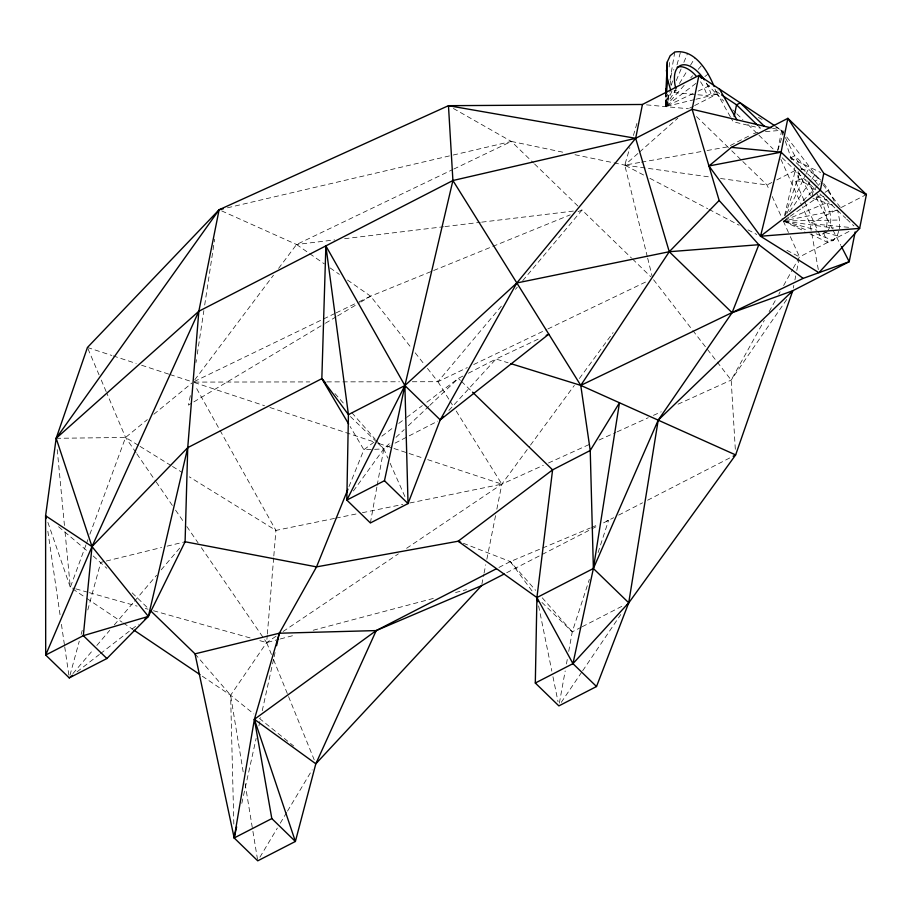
<?xml version="1.0" encoding="UTF-8"?>
<svg xmlns="http://www.w3.org/2000/svg" width="912" height="912" viewBox="0 0 912 912"><rect width="100%" height="100%" fill="white"/><g stroke="black" fill="none" stroke-linecap="round" stroke-linejoin="round"><path stroke-width="0.68" stroke-dasharray="4.56 3.42" d="M839.393 228.855L839.53 220.031L837.649 210.079L784.651 220.67M694.534 99.59L665.452 106.624L665.794 93.97M693.154 93.491L665.452 106.624L665.977 94.039M695.867 83.425L665.452 106.624L666.341 95.293M271.457 654.44L266.646 642.584L267.227 635.482M267.353 634.057L273.703 557.38M273.817 555.967L275.926 530.408L195.122 385.81M684.171 85.318L665.452 106.624L666.501 95.304M669.134 66.998L669.659 61.332M196.012 362.486L196.433 359.681M197.288 354.073L203.855 310.639M204.698 305.03L214.662 239.172M676.499 88.384L665.452 106.624L667.607 94.027M670.001 80.017L674.789 52.018M370.386 522.952L376.952 486.632M377.203 485.241L383.77 448.921L390.917 442.16M559.375 703.084L565.189 670.958M566.443 663.982L567.458 658.396M568.723 651.407L572.257 631.856L589.334 579.428M190.346 395.637L188.453 405.11L324.159 323.965M481.844 584.261L483.793 574.526M484.067 573.135L485.731 564.79M486.848 559.227L495.74 514.733M496.846 509.17L501.851 484.147L529.655 446.253M777.697 150.32L781.687 130.336L775.781 126.415M793.28 288.055L793.828 285.353M794.911 279.938L795.72 275.869M796.803 270.465L798.969 259.635M811.942 196.661L813.766 187.553M241.805 803.369L256.147 738.355M258.894 725.906L260.718 717.607M262.246 710.687L273.839 658.122M274.147 656.743L275.059 652.593M784.548 215.494L795.23 170.453L794.329 167.785M69.996 675.176L79.264 641.204M81.111 634.41L82.228 630.329M87.791 609.946L100.765 562.385L104.903 561.37M671.95 90.995L665.452 106.624L669.556 91.747M671.426 84.987L672.543 80.929M677.035 64.695L680.762 51.175M647.326 256.751L624.766 165.118L629.873 147.607M633.407 135.478L637.328 122.003M809.947 233.825L827.731 242.398L833.249 240.494L837.239 235.855L838.675 231.181M665.452 106.624L670.662 89.957M777.845 150.32L784.525 128.991M598.09 552.547L608.6 520.285L603.368 522.485M785.072 215.631L799.596 173.029M85.967 544.874L70.315 587.317L74.408 588.468M86.458 543.552L87.917 539.573M89.878 534.261L125.582 437.452L147.345 419.588M348.988 486.609L363.888 449.764L374 442.115M676.282 80.575L681.15 68.845M683.863 62.335L687.659 53.215M786.919 213.385L805.262 175.537M805.877 174.272L807.713 170.487L814.929 174.716L822.077 181.385M735.311 449.274L731.173 380.076L764.302 320.374M769.135 311.665L776.032 299.216M778.802 294.245L780.182 291.76M783.625 285.536L792.608 269.371M793.292 268.117L799.505 256.922L851.056 230.405M259.92 857.189L277.351 828.073M280.246 823.228L286.778 812.307M287.508 811.099L312.189 769.853M679.44 83.516L687.545 70.133M690.487 65.265L694.91 57.969M561.256 702.365L581.89 671.916M582.688 670.742L620.776 614.517M276.051 636.245L266.646 642.584L230.611 695.24L233.86 825.235M789.587 211.709L810.973 180.496M811.771 179.345L814.929 174.716M678.049 404.187L731.173 380.076L787.147 298.885M353.389 490.987L383.77 448.921L390.04 445.694M530.499 445.102L574.332 385.411M579.382 378.514L613.092 332.595M194.758 379.825L273.463 275.207M278.593 268.39L296.56 244.507L452.534 169.655M412.304 381.752L437.931 381.706L502.683 304.562M515.451 289.355L517.275 287.177M522.747 280.657L582.027 210.034L631.503 258.05M72.937 673.569L93.161 649.8M96.832 645.479L109.702 630.352M114.296 624.948L133.608 602.262M134.531 601.19L156.59 575.255M161.185 569.852L180.496 547.166M690.726 77.862L692.596 75.73M698.216 69.335L701.966 65.083M448.886 410.434L495.991 359.02L541.067 337.805M803.164 200.663L817.095 186.458M818.087 185.444L820.082 183.415M396.025 437.327L404.198 429.598M408.291 425.733L428.72 406.41M429.746 405.441L458.348 378.389L463.376 375.812M574.97 154.721L624.766 165.118L638.571 152.908M639.631 151.973L677.844 118.15M153.877 414.242L191.953 382.994M77.053 671.836L99.34 654.52M100.457 653.653L138.339 624.207M704.873 76.551L708.259 73.975M381.877 436.175L394.246 426.827M398.749 423.43L405.498 418.323M406.615 417.479L422.359 405.578M426.862 402.181L458.348 378.389L460.378 380.361M785.574 219.37L789.062 216.976M790.225 216.19L823.912 193.15M825.075 192.352L828.563 189.97L823.696 183.529M283.108 631.492L398.362 553.858M406.592 548.306L501.851 484.147L543.313 465.325M325.39 323.236L336.391 316.658M337.611 315.928L359.624 302.773M360.844 302.043L370.625 296.195L432.334 271.046M674.116 90.277L676.419 90.493L672.646 92.431L707.176 95.635L710.938 93.697L716.695 94.232L720.366 96.273M730.375 116.839L715.829 91.097L718.337 89.809M689.689 108.129L693.371 106.237M694.602 105.598L716.695 94.232L723.74 101.072M748.592 136.139L727.73 146.866L704.075 151.061M753.506 133.608L758.67 132.137M790.978 157.662L794.74 155.724L818.828 179.105L815.066 181.043L790.978 157.662L792.266 160.181M771.905 182.457L767.003 184.976L720.526 178.49M776.819 179.926L795.23 170.453L815.818 189.924M804.236 200.651L795.526 181.385L799.288 179.447A29.72 15.39 62.8 0 1 805.946 179.801M468.392 373.225L495.991 359.02L508.098 362.794M836.293 210.045L809.936 223.6L818.383 269.952M841.309 207.457L866.4 194.552M395.056 443.118L437.726 421.162M818.167 231.488L819.911 235.353L823.673 233.415A29.72 15.39 62.8 0 0 827.127 231.352M498.932 567.446L510.321 561.587L590.258 527.991M506.719 572.702L598.546 525.46M603.573 522.872L613.639 517.697M618.667 515.109L642.561 502.808M647.6 500.221L730.615 457.505M541.967 602.456L572.257 631.856L581.035 627.331M582.289 626.692L622.44 606.024M194.324 381.478L334.852 313.5M336.129 312.884L357.846 302.374M359.123 301.758L370.625 296.195L411.7 348.395M453.811 169.051L511.347 141.44L565.292 152.703M427.443 368.38L437.931 381.706L467.332 367.593M473.727 364.526L546.596 329.563M547.873 328.947L647.588 281.09M698.193 91.109L712.044 84.542M548.488 462.977L589.95 444.167M599.013 440.051L615.862 432.402M617.162 431.821L648.25 417.707M653.437 415.359L661.211 411.825M591.569 527.444L598.124 524.685M784.548 220.408L828.7 201.962M433.656 270.511L570.205 214.856M578.083 211.641L582.027 210.034L579.2 210.376M259.829 640.657L266.646 642.584L278.958 639.323M280.337 638.959L295.385 634.969M313.192 630.249L435.024 597.976M455.555 592.538L466.511 589.631M106.294 561.028L161.584 547.508M167.113 546.163L185.09 541.762M695.913 99.26L716.695 94.232L714.997 89.091M227.43 207.811L451.793 155.359M453.173 155.04L511.347 141.44L533.554 162.997M334.499 518.415L275.926 530.408L189.331 476.862M335.901 518.13L356.82 513.844M362.395 512.704L402.83 504.416M409.807 502.991L501.851 484.147L454.472 408.223M643.621 175.024L624.766 165.118L640.076 162.404M641.467 162.165L702.685 151.312M221.696 210.911L296.56 244.507L334.715 239.902M344.611 238.705L443.528 226.757M444.942 226.586L480.271 222.323M481.684 222.152L573.545 211.06M765.442 131.602L781.687 130.336L783.374 132.559M784.662 220.932L839.53 220.031M56.168 438.307L125.582 437.452L138.818 445.626M194.473 382.094L309.795 381.911M326.872 381.889L399.49 381.775M646.494 104.857L688.457 108.756M848.593 227.316L809.936 223.6L802.389 206.899M624.766 165.118L710.665 177.122M784.651 221.149L833.773 228.057M800.964 169.028L807.713 170.487M772.373 128.147L781.687 130.336L782.929 132.753M784.605 221.331L816.992 230.269M825.098 232.503L837.239 235.855M75.764 588.856L88.042 592.31M89.399 592.686L137.119 606.127M145.304 608.429L148.029 609.193M153.478 610.732L251.644 638.354M87.438 347.472L111.811 355.463M113.168 355.908L136.184 363.455M141.599 365.233L168.674 374.102M170.031 374.547L191.691 381.649M194.393 382.538L264.514 405.715M269.906 407.493L373.738 441.807M379.141 443.597L392.616 448.043M393.973 448.499L422.29 457.847M427.682 459.637L501.851 484.147M816.742 196.468L827.07 199.979M812.98 198.406L833.636 205.428M463.342 543.267L510.321 561.587L535.652 590.338M788.481 232.514L783.248 220.955L806.938 230.212M816.149 233.814L833.249 240.494M790.145 157.787L820.64 172.493M783.248 220.955L804.863 231.374M649.914 178.33L707.735 208.711M709 209.372L739.165 225.23M747.965 229.847L756.766 234.475M786.931 250.321L799.505 256.922L789.051 233.803M758.385 117.397L762.067 119.438M775.553 126.928L781.687 130.336L783.043 134.349M453.401 108.482L511.347 141.44M140.015 446.378L171.296 465.713M172.493 466.454L182.115 472.405M715.829 91.097L720.434 94.153M72.675 588.901L85.637 597.634M86.811 598.432L122.174 622.235M123.348 623.033L132.776 629.371M202.316 676.202L230.611 695.24L253.844 713.936M296.56 244.507L324.33 263.887M330.121 267.934L339.378 274.387M347.483 280.041L370.625 296.195M259.384 718.394L293.687 745.993M58.573 526.726L87.78 551.418M93.184 555.989L106.841 568.29M819.934 193.811L845.675 218.139M846.701 219.119L853.906 225.925M758.613 126.255L760.619 128.204L733.145 121.741L731.071 118.058M732.803 109.873L735.824 112.803M736.828 113.783L742.87 119.643M747.908 124.522L755.957 132.343M758.978 135.272L773.08 148.952M782.143 157.753L795.23 170.453L799.288 179.447M696.517 116.576L730.751 149.807M731.755 150.776L741.821 160.546M742.835 161.527L767.003 184.976L769.318 190.118M534.569 163.978L580.009 208.073M632.518 259.031L650.689 276.678M461.392 381.341L471.527 391.18M350.447 416.579L376.702 442.069M377.705 443.038L383.77 448.921L387.817 458.029M132.172 592.868L148.394 608.612M706.39 83.345L716.695 94.232M542.23 597.782L572.257 631.856M334.966 393.562L345.295 405.27M351.861 412.726L375.322 439.345M376.257 440.405L383.77 448.921L363.888 449.764L350.105 426.474M195.008 653.847L230.611 695.24L243.253 772.418M415.199 352.83L423.943 363.934M653.585 279.756L691.934 329.357M692.812 330.486L716.353 360.913M717.22 362.041L731.173 380.076M786.76 136.994L822.202 183.54M823.046 184.646L840.773 207.925M815.066 181.043L817.597 184.372M510.321 561.587L532.756 591.934M136.07 452.683L125.582 437.452L106.795 393.118M136.868 453.857L155.405 480.818M156.214 481.992L172.334 505.43M175.56 510.127L183.62 521.846M186.846 526.532L198.132 542.948M201.358 547.633L266.646 642.584M437.931 381.706L449.206 399.787M449.958 400.995L453.72 407.014M828.563 189.97L834.833 202.361M785.414 137.587L801.853 169.575M807.679 180.918L814.154 193.504M816.092 197.288L832.325 228.866M832.975 230.132L840.761 245.294M798.091 171.513L810.392 195.442M823.673 233.415L827.731 242.398M804.817 201.94L817.585 230.212M780.911 159.361L801.808 205.61M772.225 196.547L782.667 219.667M390.119 463.239L405.133 497.074M87.997 348.783L99.055 374.855M101.266 380.076L106.237 391.807M273.589 659.707L288.021 695.286M288.557 696.597L314.218 759.844M47.891 522.382L70.315 587.317L64.969 531.092M785.3 141.041L791.616 159.76M647.657 258.119L652.376 277.271M538.604 605.887L551.84 671.164M552.957 676.715L558.03 701.716M245.1 783.647L252.681 829.954M252.909 831.356L257.515 859.423M47.857 531.263L60.409 617.264M61.435 624.321L64.524 645.468M64.729 646.87L69.255 677.89M57.228 449.559L64.444 525.46M706.333 83.129A29.72 15.39 62.8 0 1 710.938 93.697M823.433 196.262A29.72 15.39 62.8 0 1 827.834 230.565M795.526 181.385A29.72 15.39 62.8 0 1 814.576 191.041M816.115 192.945A29.72 15.39 62.8 0 1 825.759 229.516M825.269 230.599A29.72 15.39 62.8 0 1 819.911 235.353M671.004 85.42A29.72 15.39 62.8 0 1 673.82 69.597M700.553 81.772A29.72 15.39 62.8 0 1 707.176 95.635"/><path stroke-width="1.37" d="M774.596 125.628L698.9 75.434L692.128 109.269L719.158 200.469L758.841 244.701L732.097 312.702L658.202 420.158L628.721 602.798L596.516 686.519L558.874 705.888L535.31 683.02L536.917 597.554L552.592 469.862L472.541 392.16M665.794 93.97L667.333 61.856L670.183 55.678L674.789 52.018C694.613 48.838 707.712 70.726 714.142 86.526M223.269 208.78L219.119 209.749L87.438 347.472L56.168 438.307L45.6 515.759L45.691 655.033L69.255 677.89L106.898 658.521L148.36 616.421L185.09 541.762L187.735 447.655L198.839 311.254L219.119 209.749L448.465 105.678L642.436 104.481L698.9 75.434L701.704 78.398M348.658 424.023L321.833 378.662L325.869 245.887L404.894 385.571L440.234 419.873L408.029 503.584L370.386 522.952L346.822 500.084L348.43 414.629L325.869 245.887M665.977 94.039L666.216 88.441M666.626 78.649L667.333 61.856M666.569 92.454L667.573 79.709L666.433 70.087M771.039 127.828L692.128 109.269L635.675 138.316L452.911 180.519L198.839 311.254L91.998 546.562L83.334 635.664L106.898 658.521M496.402 568.746L376.223 630.58L315.826 763.789L295.385 841.457L257.743 860.825L234.179 837.957L254.391 719.317L279.334 633.224L316.532 566.876L347.928 489.242M642.436 104.481L635.675 138.316L669.271 251.723L732.097 312.702L792.745 290.757L849.209 261.71L855.16 231.933M734.183 116.531L736.531 104.823L740.293 102.885L764.381 126.266M731.401 147.379L781.105 152.167L859.64 228.388L760.528 236.242L781.105 152.167L787.865 118.332L866.4 194.552L859.64 228.388L818.885 272.677L760.528 236.242L708.932 165.973L731.401 147.379L787.865 118.332L823.753 173.36L866.4 194.552L863.858 193.321M823.753 173.36L820.367 190.277L760.528 236.242M384.465 480.715L408.029 503.584L404.894 385.571L346.822 500.084L384.465 480.715L404.894 385.571L452.911 180.519L448.465 105.678L635.675 138.316L516.83 282.959L404.894 385.571L348.43 414.629L321.833 378.662L187.735 447.655L91.998 546.562L45.691 655.033L83.334 635.664L148.36 616.421L187.735 447.655M535.31 683.02L572.953 663.651L593.381 568.507L619.476 402.773L590.235 450.494L552.592 469.862L458.132 541.226L316.532 566.876L185.09 541.762M504.211 574.001L481.57 585.652L376.223 630.58L254.391 719.317L295.385 841.457L271.822 818.588L234.179 837.957L236.618 826.888M276.587 645.673L279.334 633.224L376.223 630.58M460.742 542.252L458.132 541.226L536.917 597.554L593.381 568.507L658.202 420.158L792.745 290.757L735.642 454.917L627.125 605.146M546.22 335.388L548.796 334.168L440.234 419.873L516.83 282.959L669.271 251.723L758.841 244.701L803.119 278.388L849.209 261.71L841.411 246.548M791.149 293.083L792.745 290.757M145.019 619.02L148.36 616.421L91.998 546.562L56.168 438.307L219.119 209.749M440.234 419.873L443.118 416.727M596.516 686.519L572.953 663.651L628.721 602.798L593.381 568.507L590.235 450.494L580.762 385.388L452.911 180.519M481.57 585.652L315.826 763.789L254.391 719.317L271.822 818.588M719.158 200.469L669.271 251.723L580.762 385.388L510.788 363.626M56.168 438.307L198.839 311.254M69.255 677.89L72.595 675.29M733.134 456.217L735.642 454.917L580.762 385.388L803.119 278.388M150.412 610.573L195.008 653.847L279.334 633.224M708.932 165.973L781.105 152.167M721.574 94.905L736.531 104.823L757.61 125.286M91.998 546.562L45.6 515.759L46.01 518.575M133.961 630.169L199.967 674.606M321.833 378.662L325.584 382.915M719.591 89.159L736.907 119.803M572.953 663.651L536.917 597.554L537.761 601.715M667.573 79.709L670.662 89.957M195.008 653.847L234.179 837.957M675.735 88.122A29.72 15.39 62.8 0 1 681.526 65.105A29.72 15.39 62.8 0 1 704.326 79.834M677.126 67.249A29.72 15.39 62.8 0 1 696.027 75.867"/></g></svg>
